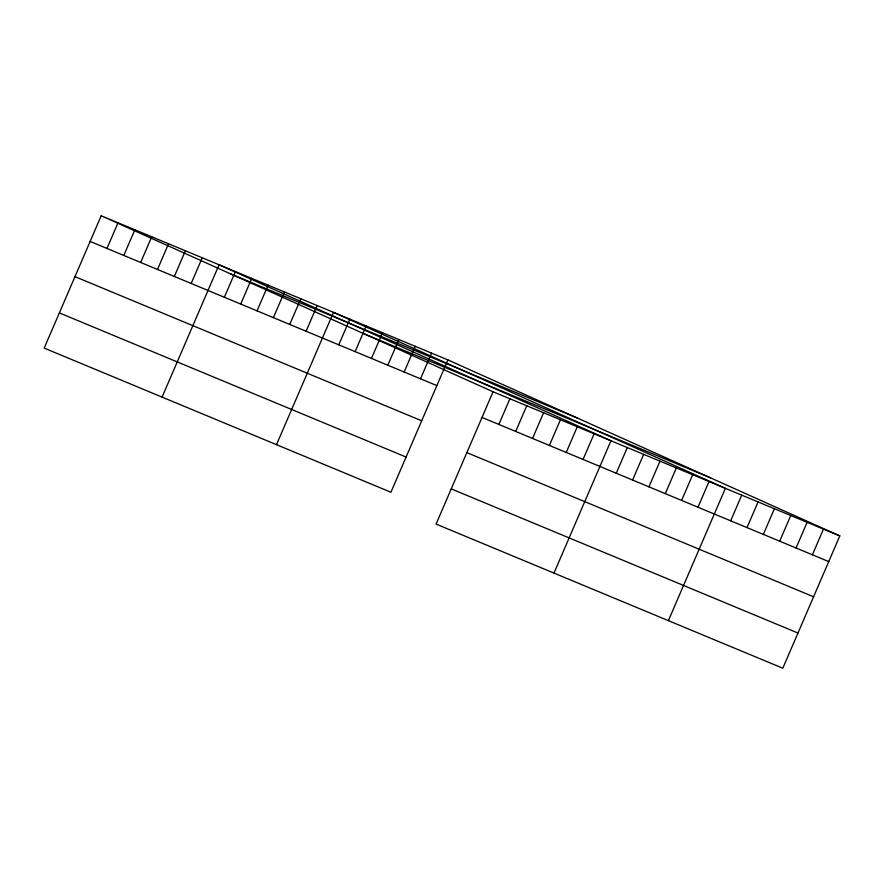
<?xml version="1.0" encoding="UTF-8"?>
<svg xmlns="http://www.w3.org/2000/svg" width="884" height="884" viewBox="0 0 884 884"><rect width="100%" height="100%" fill="white"/><g stroke="black" fill="none" stroke-linecap="round" stroke-linejoin="round"><path stroke-width="1.33" d="M101.185 215.773L44.2 348.097L390.927 492.244L447.912 359.921L101.185 215.773L493.073 391.756L839.8 535.903L782.815 668.227L436.088 524.079L493.073 391.756M106.964 248.459L118.025 222.779M123.804 255.465L134.865 229.785M140.655 262.46L151.705 236.779M157.496 269.465L168.546 243.785M174.336 276.46L185.386 250.78M191.176 283.466L202.237 257.785M162.081 397.115L219.077 264.791L610.966 440.762L553.981 573.086M224.359 297.267L235.42 271.587M240.702 304.063L251.763 278.383M257.045 310.859L268.106 285.178M273.399 317.654L284.46 291.974M289.742 324.439L300.803 298.77M306.085 331.235L317.146 305.566M276.504 444.674L333.489 312.361L725.377 488.333L668.392 620.656M338.782 344.826L349.832 319.146M355.125 351.622L366.186 325.942M371.468 358.418L382.529 332.738M387.811 365.214L398.872 339.533M404.165 372.009L415.215 346.329M420.508 378.805L431.569 353.125M498.863 424.43L509.913 398.75M515.703 431.436L526.754 405.756M532.544 438.442L543.594 412.762M549.384 445.437L560.445 419.756M566.224 452.442L577.285 426.762M583.064 459.437L594.125 433.757M616.247 473.238L627.309 447.558M632.59 480.034L643.651 454.354M648.944 486.83L659.994 461.15M665.287 493.626L676.348 467.945M681.63 500.421L692.691 474.741M697.973 507.217L709.034 481.537M730.67 520.809L741.731 495.128M747.013 527.604L758.074 501.924M763.356 534.4L774.417 508.72M779.699 541.196L790.76 515.516M796.053 547.992L807.114 522.311M812.396 554.787L823.457 529.107M230.514 273.852L577.23 417.999M363.755 333.677L710.482 477.824M90.124 241.454L436.851 385.601M482.012 417.436L828.739 561.583M74.974 276.648L421.69 420.795M466.863 452.63L813.589 596.777M59.361 312.903L406.076 457.05M451.249 488.885L797.965 633.032M447.912 359.921L839.8 535.903"/></g></svg>
